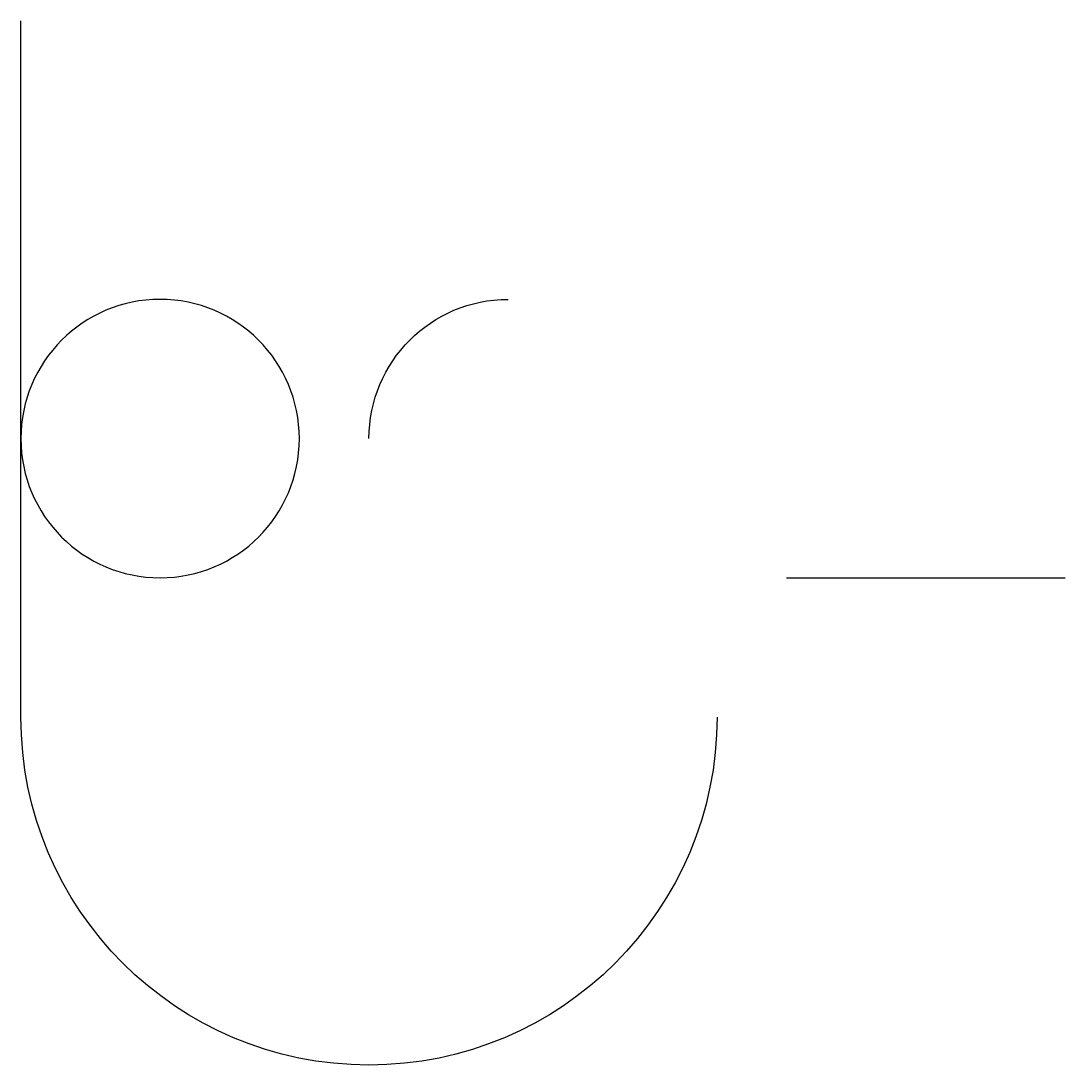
# Model space of a CAD drawing. Extents: x -10 to 5, y -5 to 10.
import ezdxf

# ---------------------------------------------------------------- set-up
doc = ezdxf.new("R2010")
doc.units = 0
doc.header["$MEASUREMENT"] = 0

msp = doc.modelspace()

# ---------------------------------------------------------------- linework, layer by layer
at = {"extrusion": (0, 0, -1)}
msp.add_line((1, 2), (5, 2), dxfattribs=at)
msp.add_lwpolyline([(0, 0, 1), (10, 0), (10, 10)], format="xyb", dxfattribs=at)
msp.add_circle((8, 4), 2, dxfattribs=at)
msp.add_arc((3, 4), 2, 0, 90, dxfattribs=at)

doc.saveas('drawing.dxf')
